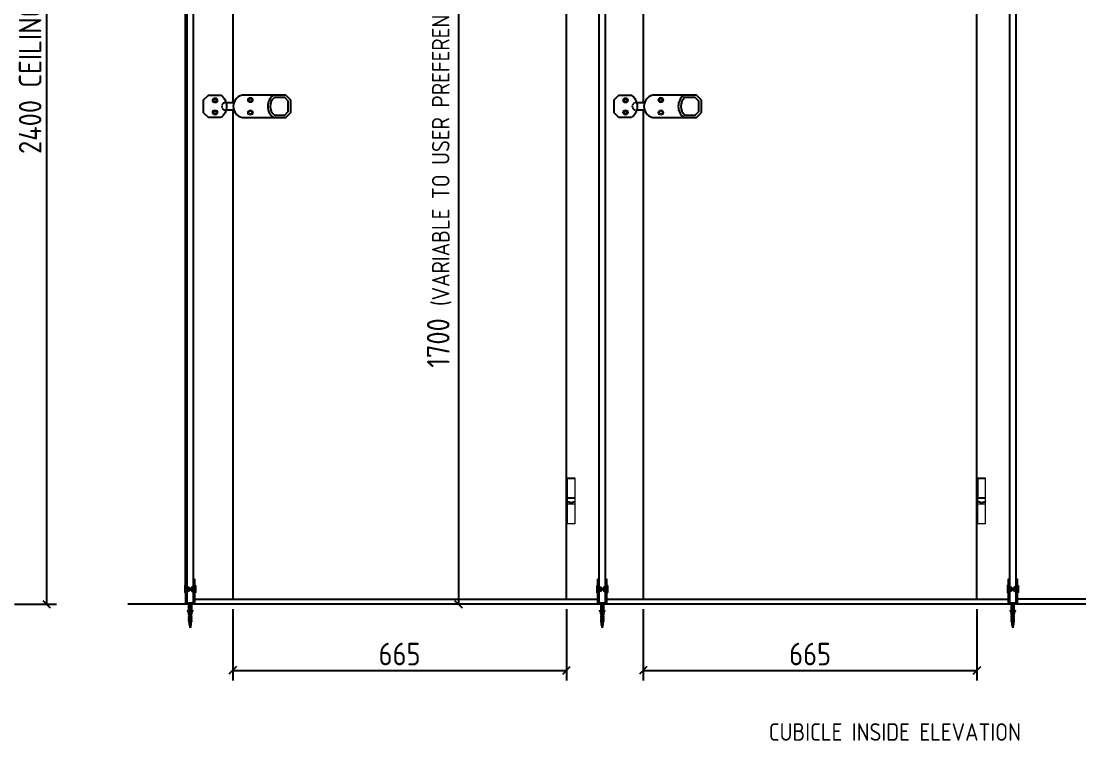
# Model space of a CAD drawing. Header units: inches. Extents: x 129892 to 140765, y 18172 to 24435.
# Drawn here: x 135436 to 137543, y 18172 to 19606 of the extents above; entities that cross this region are included whole.
import ezdxf

# ---------------------------------------------------------------- set-up
doc = ezdxf.new("R2010")
doc.units = ezdxf.units.IN
doc.header["$MEASUREMENT"] = 0
doc.header["$PDMODE"] = 66
doc.linetypes.add('HIDDEN2', pattern=[4.7625, 3.175, -1.5875])
doc.styles.add('EXCELSIOR', font='dim.shx', dxfattribs={"height": 45})
doc.styles.add('JD', font='dim.shx', dxfattribs={"height": 35})
doc.dimstyles.new('EXCELSIOR', dxfattribs={"dimtxt": 50, "dimasz": 15, "dimexe": 20, "dimexo": 20, "dimgap": 10, "dimtad": 1, "dimdec": 0, "dimtxsty": 'EXCELSIOR', "dimblk": 'OBLIQUE', "dimcen": 2.5, "dimclrd": 1, "dimclre": 1, "dimclrt": 1, "dimadec": 0, "dimazin": 0, "dimtfac": 1, "dimtdec": 0, "dimtofl": 0, "dimtmove": 0, "dimatfit": 3, "dimfxl": 0, "dimlwd": 25, "dimarcsym": 0})

# ---------------------------------------------------------------- blocks, each defined once
blk = doc.blocks.new('_OBLIQUE')
at = {"color": 0, "linetype": 'ByBlock'}
blk.add_line((-0.5, -0.5), (0.5, 0.5), dxfattribs=at)
blk = doc.blocks.new('*D217')
at = {"color": 1, "lineweight": -2}
for p, q in [((135436.2, 20844.4), (135506.5, 20844.4)), ((135422.5, 18444.4), (135506.5, 18444.4))]:
    blk.add_line(p, q, dxfattribs=at)
at = {"color": 1, "lineweight": 25}
blk.add_line((135486.5, 20844.4), (135486.5, 18444.4), dxfattribs=at)
at = {"layer": 'Defpoints', "color": 0}
for p in [(135416.2, 20844.4), (135402.5, 18444.4), (135486.5, 18444.4)]:
    blk.add_point(p, dxfattribs=at)
at = {"color": 1, "lineweight": 25, "xscale": 15, "yscale": 15, "zscale": 15}
for p, rotation in [((135486.5, 20844.4), 90), ((135486.5, 18444.4), 270)]:
    blk.add_blockref('_OBLIQUE', p, dxfattribs=dict(at, rotation=rotation))
at = {"color": 1, "insert": (135454, 19644.4), "char_height": 45, "attachment_point": 5, "rotation": 90, "style": 'EXCELSIOR'}
blk.add_mtext('2400 CEILING HEIGHT FFL', dxfattribs=at)
blk = doc.blocks.new('*D155')
at = {"color": 1, "lineweight": -2}
for p, q in [((135857.6, 18434.4), (135857.6, 18292.4)), ((136522.6, 18434.4), (136522.6, 18292.4))]:
    blk.add_line(p, q, dxfattribs=at)
at = {"color": 1, "lineweight": 25}
blk.add_line((135857.6, 18312.4), (136522.6, 18312.4), dxfattribs=at)
at = {"layer": 'Defpoints', "color": 0}
for p in [(135857.6, 18454.4), (136522.6, 18454.4), (136522.6, 18312.4)]:
    blk.add_point(p, dxfattribs=at)
at = {"color": 1, "lineweight": 25, "xscale": 15, "yscale": 15, "zscale": 15, "rotation": 180}
blk.add_blockref('_OBLIQUE', (135857.6, 18312.4), dxfattribs=at)
at = {"color": 1, "lineweight": 25, "xscale": 15, "yscale": 15, "zscale": 15}
blk.add_blockref('_OBLIQUE', (136522.6, 18312.4), dxfattribs=at)
at = {"color": 1, "insert": (136190.1, 18344.9), "char_height": 45, "attachment_point": 5, "style": 'EXCELSIOR'}
blk.add_mtext('665', dxfattribs=at)
blk = doc.blocks.new('*D156')
at = {"color": 1, "lineweight": -2}
for p, q in [((136675.5, 18434.4), (136675.5, 18292.4)), ((137340.5, 18434.4), (137340.5, 18292.4))]:
    blk.add_line(p, q, dxfattribs=at)
at = {"color": 1, "lineweight": 25}
blk.add_line((136675.5, 18312.4), (137340.5, 18312.4), dxfattribs=at)
at = {"layer": 'Defpoints', "color": 0}
for p in [(136675.5, 18454.4), (137340.5, 18454.4), (137340.5, 18312.4)]:
    blk.add_point(p, dxfattribs=at)
at = {"color": 1, "lineweight": 25, "xscale": 15, "yscale": 15, "zscale": 15, "rotation": 180}
blk.add_blockref('_OBLIQUE', (136675.5, 18312.4), dxfattribs=at)
at = {"color": 1, "lineweight": 25, "xscale": 15, "yscale": 15, "zscale": 15}
blk.add_blockref('_OBLIQUE', (137340.5, 18312.4), dxfattribs=at)
at = {"color": 1, "insert": (137008, 18344.9), "char_height": 45, "attachment_point": 5, "style": 'EXCELSIOR'}
blk.add_mtext('665', dxfattribs=at)
blk = doc.blocks.new('*D159')
at = {"color": 1, "lineweight": -2}
for p, q in [((136212.6, 20144.4), (136327.2, 20144.4)), ((136327.2, 18444.4), (136327.2, 18444.4))]:
    blk.add_line(p, q, dxfattribs=at)
at = {"color": 1, "lineweight": 25}
blk.add_line((136307.2, 20144.4), (136307.2, 18444.4), dxfattribs=at)
at = {"layer": 'Defpoints', "color": 0}
for p in [(136192.6, 20144.4), (136307.2, 18444.4), (136307.2, 18444.4)]:
    blk.add_point(p, dxfattribs=at)
at = {"color": 1, "lineweight": 25, "xscale": 15, "yscale": 15, "zscale": 15}
for p, rotation in [((136307.2, 20144.4), 90), ((136307.2, 18444.4), 270)]:
    blk.add_blockref('_OBLIQUE', p, dxfattribs=dict(at, rotation=rotation))
at = {"color": 1, "insert": (136268.8, 19294.4), "char_height": 45, "attachment_point": 5, "rotation": 90, "style": 'EXCELSIOR'}
blk.add_mtext('1700 {\\H0.77778x;(VARIABLE TO USER PREFERENCE)}', dxfattribs=at)
blk = doc.blocks.new('A$C5E75539C')
for points in [[(11.5, 0), (35.6, 0, 0.198912), (36.3, 0.3), (45.7, 9.7, 0.198912), (46, 10.4), (46, 34.6, 0.198912), (45.7, 35.3), (36.3, 44.7, 0.198912), (35.6, 45), (11.5, 45, 0.511111)], [(13.2, 5), (33.9, 5), (41, 12.1), (41, 32.9), (33.9, 40), (13.2, 40, 0.468987)]]:
    blk.add_lwpolyline(points, format="xyb", close=True)
blk = doc.blocks.new('A$C06590C9E')
blk.add_lwpolyline([(34.5, 0), (10.4, 0, -0.198912), (9.7, 0.3), (0.3, 9.7, -0.198912), (0, 10.4), (0, 34.6, -0.198912), (0.3, 35.3), (9.7, 44.7, -0.198912), (10.4, 45), (34.5, 45, -0.511111)], format="xyb", close=True)
blk.add_lwpolyline([(153.9, 45), (81.9, 45, 0.414214), (59.4, 22.5), (59.4, 22.5, 0.414214), (81.9, 0), (153.9, 0)], format="xyb")
at = {"color": 251, "linetype": 'HIDDEN2', "ltscale": 0.75}
blk.add_lwpolyline([(45, 15), (43.9, 15, -0.414214), (36.4, 22.5), (36.4, 22.5, -0.414214), (43.9, 30), (45, 30)], format="xyb", dxfattribs=at)
for points in [[(43.9, 30), (60.7, 30)], [(60.7, 15), (43.9, 15)]]:
    blk.add_lwpolyline(points)
at = {"color": 7, "linetype": 'Continuous', "lineweight": 15}
for centre, radius in [((23, 34.6), 5.2), ((93.4, 35.2), 5.2), ((93.4, 35.2), 2.9), ((23, 10.4), 5.2), ((93.4, 10.2), 5.2), ((93.4, 10.2), 2.9)]:
    blk.add_circle(centre, radius, dxfattribs=at)
for centre in [(23, 34.6), (93.4, 35.2), (23, 10.4)]:
    blk.add_circle(centre, 2.9)
blk.add_blockref('A$C5E75539C', (128, 0))
blk = doc.blocks.new('A$C20B96EA6')
for p, q in [((0, 49.1), (2.4, 49.1)), ((2.4, 49.1), (5.6, 49.1)), ((2.6, 46.1), (2.6, 36.7)), ((5.4, 46.1), (5.4, 37.1)), ((5.6, 49.1), (8, 49.1)), ((6.2, 36.8), (1.8, 36.1)), ((1.8, 36.1), (6.2, 36.8)), ((1.8, 36.1), (2.6, 36.7)), ((2.6, 35.8), (1.8, 36.1)), ((6.2, 35), (1.8, 34.3)), ((1.8, 34.3), (6.2, 35)), ((1.8, 34.3), (2.6, 34.9)), ((2.6, 34), (1.8, 34.3)), ((6.2, 33.1), (1.8, 32.5)), ((1.8, 32.5), (6.2, 33.1)), ((1.8, 32.5), (2.6, 33.1)), ((2.6, 32.2), (1.8, 32.5)), ((6.2, 31.3), (1.8, 30.7)), ((1.8, 30.7), (6.2, 31.3)), ((1.8, 30.7), (2.6, 31.2)), ((2.6, 30.3), (1.8, 30.7)), ((6.2, 29.5), (1.8, 28.8)), ((1.8, 28.8), (6.2, 29.5)), ((1.8, 28.8), (2.6, 29.4)), ((2.6, 28.5), (1.8, 28.8)), ((6.2, 27.6), (1.8, 27)), ((1.8, 27), (6.2, 27.6)), ((1.8, 27), (2.6, 27.6)), ((2.6, 26.7), (1.8, 27)), ((6.2, 25.8), (1.8, 25.2)), ((1.8, 25.2), (6.2, 25.8)), ((1.8, 25.2), (2.6, 25.8)), ((2.6, 24.8), (1.8, 25.2)), ((6.2, 24), (1.8, 23.3)), ((1.8, 23.3), (6.2, 24)), ((1.8, 23.3), (2.6, 23.9)), ((2.6, 23), (1.8, 23.3)), ((6.2, 22.2), (1.8, 21.5)), ((1.8, 21.5), (6.2, 22.2)), ((1.8, 21.5), (2.6, 22.1)), ((2.6, 21.2), (1.8, 21.5)), ((2.6, 36.7), (5.4, 37.1)), ((5.4, 36.2), (2.6, 35.8)), ((5.4, 36.2), (2.6, 35.8)), ((2.6, 35.8), (2.6, 34.9)), ((2.6, 34.9), (5.4, 35.3)), ((2.6, 34.9), (5.4, 35.3)), ((5.4, 34.4), (2.6, 34)), ((5.4, 34.4), (2.6, 34)), ((2.6, 34), (2.6, 33.1)), ((2.6, 33.1), (5.4, 33.5)), ((5.4, 32.6), (2.6, 32.2)), ((2.6, 31.2), (2.6, 32.1)), ((2.6, 31.2), (5.4, 31.6)), ((2.6, 31.2), (5.4, 31.6)), ((5.4, 30.7), (2.6, 30.3)), ((5.4, 30.7), (2.6, 30.3)), ((2.6, 29.4), (2.6, 30.3)), ((2.6, 29.4), (5.4, 29.8)), ((5.4, 28.9), (2.6, 28.5)), ((5.4, 28.9), (2.6, 28.5)), ((2.6, 28.5), (2.6, 27.6)), ((2.6, 27.6), (5.4, 28)), ((2.6, 27.6), (5.4, 28)), ((5.4, 27.1), (2.6, 26.7)), ((5.4, 27.1), (2.6, 26.7)), ((2.6, 26.7), (2.6, 25.8)), ((2.6, 25.8), (5.4, 26.2)), ((5.4, 25.2), (2.6, 24.8)), ((2.6, 24.8), (2.6, 23.9)), ((2.6, 23.9), (5.4, 24.3)), ((2.6, 23.9), (5.4, 24.3)), ((5.4, 23.4), (2.6, 23)), ((5.4, 23.4), (2.6, 23)), ((2.6, 23), (2.6, 22.1)), ((2.6, 22.1), (5.4, 22.5)), ((5.4, 21.6), (2.6, 21.2)), ((2.6, 21.2), (2.6, 20.3)), ((6.2, 36.8), (5.4, 37.1)), ((5.4, 36.2), (6.2, 36.8)), ((5.4, 36.2), (5.4, 35.3)), ((6.2, 35), (5.4, 35.3)), ((5.4, 34.4), (6.2, 35)), ((5.4, 34.4), (5.4, 33.5)), ((6.2, 33.1), (5.4, 33.5)), ((5.4, 32.6), (6.2, 33.1)), ((5.4, 32.6), (5.4, 31.6)), ((6.2, 31.3), (5.4, 31.6)), ((5.4, 30.7), (6.2, 31.3)), ((5.4, 30.7), (5.4, 29.8)), ((6.2, 29.5), (5.4, 29.8)), ((5.4, 28.9), (6.2, 29.5)), ((5.4, 28.9), (5.4, 28)), ((6.2, 27.6), (5.4, 28)), ((5.4, 27.1), (6.2, 27.6)), ((5.4, 27.1), (5.4, 26.2)), ((6.2, 25.8), (5.4, 26.2)), ((5.4, 25.2), (6.2, 25.8)), ((5.4, 25.2), (5.4, 24.3)), ((6.2, 24), (5.4, 24.3)), ((5.4, 23.4), (6.2, 24)), ((5.4, 23.4), (5.4, 22.5)), ((6.2, 22.2), (5.4, 22.5)), ((5.4, 21.6), (6.2, 22.2)), ((5.4, 21.6), (5.4, 20.7)), ((6.2, 20.3), (1.8, 19.7)), ((1.8, 19.7), (6.2, 20.3)), ((1.8, 19.7), (2.6, 20.3)), ((2.6, 19.4), (1.8, 19.7)), ((6.2, 18.5), (1.8, 17.9)), ((1.8, 17.9), (6.2, 18.5)), ((1.8, 17.9), (2.6, 18.4)), ((2.6, 17.5), (1.8, 17.9)), ((6.2, 16.7), (1.8, 16)), ((1.8, 16), (6.2, 16.7)), ((1.8, 16), (2.6, 16.6)), ((2.6, 15.7), (1.8, 16)), ((6.2, 14.9), (1.8, 14.2)), ((1.8, 14.2), (6.2, 14.9)), ((1.8, 14.2), (2.6, 14.8)), ((2.6, 13.9), (1.8, 14.2)), ((6.2, 13), (1.8, 12.4)), ((1.8, 12.4), (6.2, 13)), ((1.8, 12.4), (2.6, 13)), ((2.6, 12), (1.8, 12.4)), ((6.2, 11.2), (1.8, 10.6)), ((1.8, 10.6), (6.2, 11.2)), ((1.8, 10.6), (2.6, 11.1)), ((2.6, 10.2), (1.8, 10.6)), ((6.2, 9.4), (1.8, 8.7)), ((1.8, 8.7), (6.2, 9.4)), ((1.8, 8.7), (2.6, 9.3)), ((2.6, 8.4), (1.8, 8.7)), ((1.8, 6.9), (2.6, 7.5)), ((1.8, 6.9), (6.2, 7.5)), ((6.2, 7.5), (1.8, 6.9)), ((2.6, 6.6), (1.8, 6.9)), ((6.2, 5.7), (1.8, 5.1)), ((1.8, 5.1), (6.2, 5.7)), ((1.8, 5.1), (2.6, 5.7)), ((2.7, 4.8), (1.8, 5.1)), ((2.4, 3.3), (3, 3.9)), ((2.4, 3.3), (5.7, 3.8)), ((3.2, 3), (2.4, 3.3)), ((2.6, 20.3), (5.4, 20.7)), ((2.6, 20.3), (5.4, 20.7)), ((5.4, 19.8), (2.6, 19.4)), ((5.4, 19.8), (2.6, 19.4)), ((2.6, 19.4), (2.6, 18.4)), ((2.6, 18.4), (5.4, 18.8)), ((5.4, 17.9), (2.6, 17.5)), ((2.6, 17.5), (2.6, 16.6)), ((2.6, 16.6), (5.4, 17)), ((2.6, 16.6), (5.4, 17)), ((5.4, 16.1), (2.6, 15.7)), ((5.4, 16.1), (2.6, 15.7)), ((2.6, 15.7), (2.6, 14.8)), ((2.6, 14.8), (5.4, 15.2)), ((5.4, 14.3), (2.6, 13.9)), ((2.6, 13.9), (2.6, 13)), ((2.6, 13), (5.4, 13.4)), ((2.6, 13), (5.4, 13.4)), ((5.4, 12.4), (2.6, 12)), ((5.4, 12.4), (2.6, 12)), ((2.6, 12), (2.6, 11.1)), ((2.6, 11.1), (5.4, 11.5)), ((5.4, 10.6), (2.6, 10.2)), ((5.4, 10.6), (2.6, 10.2)), ((2.6, 10.2), (2.6, 9.3)), ((2.6, 9.3), (5.4, 9.7)), ((5.4, 8.8), (2.6, 8.4)), ((2.6, 7.5), (2.6, 8.4)), ((2.6, 7.5), (5.4, 7.9)), ((5.4, 7), (2.6, 6.6)), ((2.6, 6.6), (2.6, 5.7)), ((5.4, 6.1), (2.6, 5.7)), ((2.6, 5.7), (5.4, 6.1)), ((5.4, 5.1), (2.7, 4.8)), ((5.4, 5.1), (2.7, 4.8)), ((2.7, 4.8), (3, 3.9)), ((3, 3.9), (5.1, 4.2)), ((4.9, 3.2), (3.2, 3)), ((4.9, 3.2), (3.2, 3)), ((3.2, 3), (4, 0)), ((3.5, 1.7), (4.6, 2.3)), ((3.5, 1.7), (5.1, 1.9)), ((4.4, 1.3), (3.5, 1.7)), ((4.4, 1.3), (4, 0)), ((4.4, 1.3), (5.1, 1.9)), ((4.9, 3.2), (4.6, 2.3)), ((5.1, 1.9), (4.6, 2.3)), ((4.9, 3.2), (5.7, 3.8)), ((5.4, 5.2), (5.1, 4.2)), ((5.7, 3.8), (5.1, 4.2)), ((6.2, 20.3), (5.4, 20.7)), ((5.4, 19.8), (6.2, 20.3)), ((5.4, 19.8), (5.4, 18.8)), ((6.2, 18.5), (5.4, 18.8)), ((5.4, 17.9), (6.2, 18.5)), ((5.4, 17.9), (5.4, 17)), ((6.2, 16.7), (5.4, 17)), ((5.4, 16.1), (6.2, 16.7)), ((5.4, 16.1), (5.4, 15.2)), ((6.2, 14.9), (5.4, 15.2)), ((5.4, 14.3), (6.2, 14.9)), ((5.4, 14.3), (5.4, 13.4)), ((6.2, 13), (5.4, 13.4)), ((5.4, 12.4), (6.2, 13)), ((5.4, 12.4), (5.4, 11.5)), ((6.2, 11.2), (5.4, 11.5)), ((5.4, 10.6), (6.2, 11.2)), ((5.4, 10.6), (5.4, 9.7)), ((6.2, 9.4), (5.4, 9.7)), ((5.4, 8.8), (6.2, 9.4)), ((5.4, 8.8), (5.4, 7.9)), ((6.2, 7.5), (5.4, 7.9)), ((5.4, 7), (6.2, 7.5)), ((5.4, 7), (5.4, 6.1)), ((6.2, 5.7), (5.4, 6.1)), ((5.4, 5.2), (6.2, 5.7))]:
    blk.add_line(p, q)
for points in [[(5.4, 46.1), (8, 49.1), (0, 49.1), (2.6, 46.1)], [(2.6, 46.1), (5.4, 46.1)]]:
    blk.add_lwpolyline(points)
blk = doc.blocks.new('A$C50743CB1')
blk.add_lwpolyline([(16.7, 7.9, 0.247638), (22.8, 10.5), (22.4, 10.8, -0.24938), (16.7, 8.4, 0.369054), (13.7, 7.3, -0.279225), (13.2, 6.9), (12.2, 6.9), (12.2, 8.4, 0.369054), (9.2, 7.3, -0.279225), (8.7, 6.9), (7.7, 6.9), (7.7, 8.4, 0.369054), (4.7, 7.3, -0.279225), (4.2, 6.9), (3.2, 6.9), (3.2, 8.4, 0.569838), (0, 5.7), (27.9, 5.7), (27.9, 5.1), (0, 5.1, 0.569838), (3.2, 2.4), (3.2, 3.9), (4.2, 3.9, -0.279225), (4.7, 3.6, 0.369054), (7.7, 2.4), (7.7, 3.9), (8.7, 3.9, -0.279225), (9.2, 3.6, 0.369054), (12.2, 2.4), (12.2, 3.9), (13.2, 3.9, -0.279225), (13.7, 3.6, 0.369054), (16.7, 2.4, -0.24938), (22.4, 0), (22.8, 0.3, 0.247638), (16.7, 2.9), (16.7, 3.9), (18, 3.9, -0.279225), (18.6, 3.6, 0.369054), (21.5, 2.4), (21.5, 3.1), (23.3, 3.1), (24.1, 2.3), (35, 2.3), (35, 8.5), (24.1, 8.5), (23.3, 7.7), (21.5, 7.7), (21.5, 8.4, 0.369054), (18.6, 7.3, -0.279225), (18, 6.9), (16.7, 6.9)], format="xyb", close=True)
blk = doc.blocks.new('A$C4098395D')
at = {"rotation": 89.99999999999999}
blk.add_blockref('A$C50743CB1', (10.8, 11.1), dxfattribs=at)
blk.add_blockref('A$C20B96EA6', (1.4, 0))
blk = doc.blocks.new('A$C7E8D36A7')
for p, q in [((7.5, 18), (7.5, 22)), ((7.5, 18), (7.5, 22)), ((8, 21.4), (7.5, 22)), ((8, 17.8), (7.5, 21.4)), ((7.5, 21.4), (8, 17.8)), ((8, 21.4), (8.4, 18.6)), ((8, 21.4), (8.4, 21.4)), ((8.7, 22.2), (8.4, 21.4)), ((8.4, 21.4), (8.8, 18.6)), ((9.4, 17.8), (8.7, 22.2)), ((8.7, 22.2), (9.4, 17.8)), ((9.3, 21.4), (8.7, 22.2)), ((9.3, 21.4), (9.7, 18.6)), ((9.3, 21.4), (9.8, 21.4)), ((10.1, 22.2), (9.8, 21.4)), ((9.8, 21.4), (10.2, 18.6)), ((10.8, 17.8), (10.1, 22.2)), ((10.1, 22.2), (10.8, 17.8)), ((10.7, 21.4), (10.1, 22.2)), ((10.7, 21.4), (11.1, 18.6)), ((10.7, 21.4), (11.1, 21.4)), ((11.5, 22.2), (11.1, 21.4)), ((11.1, 21.4), (11.6, 18.6)), ((12.1, 17.8), (11.5, 22.2)), ((11.5, 22.2), (12.1, 17.8)), ((12.1, 21.4), (11.5, 22.2)), ((12.1, 21.4), (12.5, 18.6)), ((12.1, 21.4), (12.5, 21.4)), ((12.9, 22.2), (12.5, 21.4)), ((12.5, 21.4), (12.9, 18.6)), ((13.5, 17.8), (12.9, 22.2)), ((12.9, 22.2), (13.5, 17.8)), ((13.4, 21.4), (12.9, 22.2)), ((13.4, 21.4), (13.5, 20.9)), ((13.4, 21.4), (13.5, 21.4)), ((13.5, 18), (13.5, 22)), ((8, 17.8), (7.5, 18.6)), ((8.4, 18.6), (8, 17.8)), ((8.4, 18.6), (8.8, 18.6)), ((9.4, 17.8), (8.8, 18.6)), ((9.7, 18.6), (9.4, 17.8)), ((9.7, 18.6), (10.2, 18.6)), ((10.8, 17.8), (10.2, 18.6)), ((11.1, 18.6), (10.8, 17.8)), ((11.1, 18.6), (11.6, 18.6)), ((12.1, 17.8), (11.6, 18.6)), ((12.5, 18.6), (12.1, 17.8)), ((12.5, 18.6), (12.9, 18.6)), ((13.5, 17.8), (12.9, 18.6)), ((13.5, 17.9), (13.5, 17.8))]:
    blk.add_line(p, q)
blk.add_lwpolyline([(4, 0), (4, 48), (17, 48), (17, 0), (19, 0), (19, 50), (2, 50), (2, 0)], close=True)
for points in [[(0, 13.5), (0, 26.5, -0.414214), (0.5, 27), (2, 27), (2, 13), (0.5, 13, -0.414214)], [(21, 13.5), (21, 26.5, 0.414214), (20.5, 27), (19, 27), (19, 13), (20.5, 13, 0.414214)]]:
    blk.add_lwpolyline(points, format="xyb", close=True)
for points in [[(4, 16), (7.5, 16), (7.5, 24), (4, 24)], [(17, 16), (13.5, 16), (13.5, 24), (17, 24)]]:
    blk.add_lwpolyline(points)

msp = doc.modelspace()

# ---------------------------------------------------------------- linework, layer by layer
at = {"color": 7, "linetype": 'Continuous', "lineweight": 15}
for p, q in [((136522.6, 18604.4), (136522.6, 18694.9)), ((136523.4, 18694.9), (136523.4, 18655.9)), ((136524.8, 18655.9), (136524.8, 18694.9)), ((136539.6, 18649.9), (136539.6, 18694.9)), ((137340.5, 18604.4), (137340.5, 18694.9)), ((137341.4, 18694.9), (137341.4, 18655.9)), ((137342.8, 18655.9), (137342.8, 18694.9)), ((137357.5, 18649.9), (137357.5, 18694.9)), ((136524.6, 18649.9), (136524.6, 18655.9)), ((137342.5, 18649.9), (137342.5, 18655.9)), ((136524.6, 18604.4), (136524.6, 18649.4)), ((136539.6, 18643.4), (136524.6, 18643.4)), ((136539.6, 18604.4), (136539.6, 18649.4)), ((137342.5, 18604.4), (137342.5, 18649.4)), ((137357.5, 18643.4), (137342.5, 18643.4)), ((137357.5, 18604.4), (137357.5, 18649.4)), ((136524.6, 18604.9), (136522.6, 18604.9)), ((136539.6, 18604.4), (136522.6, 18604.4)), ((137342.5, 18604.9), (137340.5, 18604.9)), ((137357.5, 18604.4), (137340.5, 18604.4))]:
    msp.add_line(p, q, dxfattribs=at)
at = {"color": 251}
for p, q in [((136539.6, 18655.9), (136522.6, 18655.9)), ((137357.5, 18655.9), (137340.5, 18655.9))]:
    msp.add_line(p, q, dxfattribs=at)
for points in [[(138608.3, 21094.4), (138608.3, 18444.4), (135648.8, 18444.4)], [(135763.8, 18481.4), (135763.8, 20827.4)], [(136523.4, 18694.9), (136522.6, 18694.9)], [(136539.6, 18694.9), (136523.4, 18694.9)], [(137341.4, 18694.9), (137340.5, 18694.9)], [(137357.5, 18694.9), (137341.4, 18694.9)], [(135763.8, 18467.4), (135763.8, 18454.4), (135764.3, 18454.4)], [(135781.3, 18454.4), (135857.6, 18454.4)], [(136522.6, 18454.4), (136585.3, 18454.4)], [(136602.3, 18454.4), (136675.5, 18454.4)], [(137340.5, 18454.4), (137403.3, 18454.4)], [(137658.8, 18454.4), (137420.3, 18454.4)]]:
    msp.add_lwpolyline(points)
for points in [[(135857.6, 19429.1), (135857.6, 18454.4), (136522.6, 18454.4), (136522.6, 20394.4), (136498.6, 20394.4, -0.414214), (136492.6, 20400.4), (136492.6, 20454.4), (135857.6, 20454.4), (135857.6, 19444.1)], [(136675.5, 19429.1), (136675.5, 18454.4), (137340.5, 18454.4), (137340.5, 20394.4), (137316.5, 20394.4, -0.414214), (137310.5, 20400.4), (137310.5, 20454.4), (136675.5, 20454.4), (136675.5, 19444.1)]]:
    msp.add_lwpolyline(points, format="xyb")
for points in [[(135779.3, 19635.7), (135766.3, 19635.7), (135766.3, 18446.4), (135779.3, 18446.4)], [(136600.3, 19635.7), (136587.3, 19635.7), (136587.3, 18446.4), (136600.3, 18446.4)], [(137418.3, 19635.7), (137405.3, 19635.7), (137405.3, 18446.4), (137418.3, 18446.4)]]:
    msp.add_lwpolyline(points, close=True)
at = {"color": 7, "linetype": 'Continuous', "lineweight": 15}
for points, knots in [([(136530.8, 18647.2), (136530.4, 18647.3), (136529.6, 18647.6), (136528.4, 18647.9), (136527.3, 18648.2), (136526.4, 18648.5), (136525.6, 18648.9), (136525, 18649.2), (136524.7, 18649.5), (136524.5, 18649.8), (136524.6, 18649.9), (136524.6, 18649.9)], [0, 0, 0, 0, 0.121901, 0.247337, 0.369248, 0.494695, 0.616604, 0.742048, 0.86396, 0.989407, 1, 1, 1, 1]), ([(136524.7, 18649.6), (136524.6, 18649.6), (136524.5, 18649.4), (136524.6, 18649.1), (136524.9, 18648.7), (136525.5, 18648.4), (136526.2, 18648.1), (136527.1, 18647.7), (136528.2, 18647.4), (136529.4, 18647.1), (136530.4, 18646.8), (136530.8, 18646.7)], [0, 0, 0, 0, 0.079978, 0.190965, 0.305171, 0.416157, 0.530361, 0.641349, 0.755555, 0.875717, 1, 1, 1, 1]), ([(136530.1, 18647.5), (136530.2, 18647.3), (136530.2, 18647.2), (136530.3, 18647.1), (136530.4, 18647.1), (136530.4, 18647), (136530.5, 18647), (136530.5, 18646.9), (136530.5, 18646.9), (136530.6, 18646.9), (136530.6, 18646.8), (136530.7, 18646.8), (136530.7, 18646.8), (136530.8, 18646.7), (136530.8, 18646.7), (136530.8, 18646.7)], [-0.3300646, -0.3300646, -0.3300646, -0.3300646, -0.2714782, -0.2714782, -0.2186678, -0.2186678, -0.1856614, -0.1856614, -0.1650323, -0.1650323, -0.1237742, -0.1237742, -0.0577613, -0.0577613, 0, 0, 0, 0]), ([(136530.8, 18647.2), (136531.2, 18647.1), (136531.6, 18647.1), (136532.5, 18647.1), (136532.9, 18647.1), (136533.3, 18647.2)], [0, 0, 0, 0, 0.5, 0.5, 1, 1, 1, 1]), ([(136533.3, 18646.7), (136532.9, 18646.6), (136532.5, 18646.5), (136531.6, 18646.5), (136531.2, 18646.6), (136530.8, 18646.7)], [0, 0, 0, 0, 0.5, 0.5, 1, 1, 1, 1]), ([(136539.6, 18649.9), (136539.5, 18649.8), (136539.5, 18649.6), (136539.2, 18649.3), (136538.7, 18648.9), (136537.9, 18648.6), (136537, 18648.3), (136535.9, 18647.9), (136534.7, 18647.6), (136533.7, 18647.3), (136533.3, 18647.2)], [0, 0, 0, 0, 0.111321, 0.236769, 0.358683, 0.484132, 0.606046, 0.731496, 0.863485, 1, 1, 1, 1]), ([(136533.3, 18646.7), (136533.7, 18646.8), (136534.5, 18647), (136535.7, 18647.4), (136536.8, 18647.7), (136537.8, 18648), (136538.5, 18648.4), (136539.1, 18648.7), (136539.5, 18649), (136539.6, 18649.3), (136539.5, 18649.5), (136539.5, 18649.6)], [0, 0, 0, 0, 0.11097, 0.225157, 0.336139, 0.450338, 0.561321, 0.675521, 0.786503, 0.900704, 1, 1, 1, 1]), ([(136533.3, 18646.7), (136533.3, 18646.7), (136533.3, 18646.7), (136533.4, 18646.8), (136533.4, 18646.8), (136533.5, 18646.8), (136533.6, 18646.9), (136533.6, 18646.9), (136533.6, 18646.9), (136533.7, 18647), (136533.7, 18647), (136533.8, 18647.1), (136533.8, 18647.1), (136533.9, 18647.2), (136534, 18647.3), (136534, 18647.5)], [-0.3300646, -0.3300646, -0.3300646, -0.3300646, -0.2723033, -0.2723033, -0.2062904, -0.2062904, -0.1650323, -0.1650323, -0.1444033, -0.1444033, -0.1113968, -0.1113968, -0.0585865, -0.0585865, 0, 0, 0, 0]), ([(137348.8, 18647.2), (137348.4, 18647.3), (137347.6, 18647.6), (137346.4, 18647.9), (137345.3, 18648.2), (137344.3, 18648.5), (137343.6, 18648.9), (137343, 18649.2), (137342.7, 18649.5), (137342.5, 18649.8), (137342.6, 18649.9), (137342.6, 18649.9)], [0, 0, 0, 0, 0.121901, 0.247337, 0.369248, 0.494695, 0.616604, 0.742048, 0.86396, 0.989407, 1, 1, 1, 1]), ([(137342.6, 18649.6), (137342.6, 18649.6), (137342.5, 18649.4), (137342.6, 18649.1), (137342.9, 18648.7), (137343.5, 18648.4), (137344.2, 18648.1), (137345.1, 18647.7), (137346.2, 18647.4), (137347.4, 18647.1), (137348.4, 18646.8), (137348.8, 18646.7)], [0, 0, 0, 0, 0.079978, 0.190965, 0.305171, 0.416157, 0.530361, 0.641349, 0.755555, 0.875717, 1, 1, 1, 1]), ([(137348.1, 18647.5), (137348.1, 18647.3), (137348.2, 18647.2), (137348.3, 18647.1), (137348.4, 18647.1), (137348.4, 18647), (137348.5, 18647), (137348.5, 18646.9), (137348.5, 18646.9), (137348.6, 18646.9), (137348.6, 18646.8), (137348.7, 18646.8), (137348.7, 18646.8), (137348.8, 18646.7), (137348.8, 18646.7), (137348.8, 18646.7)], [-0.3300646, -0.3300646, -0.3300646, -0.3300646, -0.2714782, -0.2714782, -0.2186678, -0.2186678, -0.1856614, -0.1856614, -0.1650323, -0.1650323, -0.1237742, -0.1237742, -0.0577613, -0.0577613, 0, 0, 0, 0]), ([(137348.8, 18647.2), (137349.2, 18647.1), (137349.6, 18647.1), (137350.5, 18647.1), (137350.9, 18647.1), (137351.3, 18647.2)], [0, 0, 0, 0, 0.5, 0.5, 1, 1, 1, 1]), ([(137351.3, 18646.7), (137350.9, 18646.6), (137350.5, 18646.5), (137349.6, 18646.5), (137349.2, 18646.6), (137348.8, 18646.7)], [0, 0, 0, 0, 0.5, 0.5, 1, 1, 1, 1]), ([(137357.5, 18649.9), (137357.5, 18649.8), (137357.5, 18649.6), (137357.2, 18649.3), (137356.6, 18648.9), (137355.9, 18648.6), (137355, 18648.3), (137353.9, 18647.9), (137352.7, 18647.6), (137351.7, 18647.3), (137351.3, 18647.2)], [0, 0, 0, 0, 0.111321, 0.236769, 0.358683, 0.484132, 0.606046, 0.731496, 0.863485, 1, 1, 1, 1]), ([(137351.3, 18646.7), (137351.7, 18646.8), (137352.5, 18647), (137353.7, 18647.4), (137354.8, 18647.7), (137355.7, 18648), (137356.5, 18648.4), (137357.1, 18648.7), (137357.4, 18649), (137357.6, 18649.3), (137357.5, 18649.5), (137357.5, 18649.6)], [0, 0, 0, 0, 0.11097, 0.225157, 0.336139, 0.450338, 0.561321, 0.675521, 0.786503, 0.900704, 1, 1, 1, 1]), ([(137351.3, 18646.7), (137351.3, 18646.7), (137351.3, 18646.7), (137351.4, 18646.8), (137351.4, 18646.8), (137351.5, 18646.8), (137351.5, 18646.9), (137351.6, 18646.9), (137351.6, 18646.9), (137351.6, 18647), (137351.7, 18647), (137351.7, 18647.1), (137351.8, 18647.1), (137351.9, 18647.2), (137352, 18647.3), (137352, 18647.5)], [-0.3300646, -0.3300646, -0.3300646, -0.3300646, -0.2723033, -0.2723033, -0.2062904, -0.2062904, -0.1650323, -0.1650323, -0.1444033, -0.1444033, -0.1113968, -0.1113968, -0.0585865, -0.0585865, 0, 0, 0, 0])]:
    msp.add_open_spline(points, degree=3, knots=knots, dxfattribs=at)
at = {"color": 251}
for points in [[(136530.4, 18647.3), (136530.6, 18647.2), (136531.1, 18647), (136532, 18646.9), (136532.9, 18647), (136533.5, 18647.2), (136533.8, 18647.3), (136533.9, 18647.4)], [(137348.4, 18647.3), (137348.6, 18647.2), (137349, 18647), (137349.9, 18646.9), (137350.9, 18647), (137351.5, 18647.2), (137351.8, 18647.3), (137351.8, 18647.4)]]:
    msp.add_open_spline(points, degree=3, knots=[0, 0, 0, 0, 0.214302, 0.455915, 0.697851, 0.935873, 1, 1, 1, 1], dxfattribs=at)

# ---------------------------------------------------------------- block references
for name, p in [('A$C06590C9E', (135799.3, 19414.1)), ('A$C06590C9E', (136617.3, 19414.1)), ('A$C4098395D', (135767.4, 18397.3)), ('A$C4098395D', (136588.4, 18397.3)), ('A$C4098395D', (137406.4, 18397.3))]:
    msp.add_blockref(name, p)
at = {"xscale": -1, "rotation": 180}
for p in [(135762.3, 18494.4), (136583.3, 18494.4), (137401.3, 18494.4)]:
    msp.add_blockref('A$C7E8D36A7', p, dxfattribs=at)

# ---------------------------------------------------------------- texts
at = {"insert": (137176.9, 18189.4), "char_height": 35, "width": 905.833, "attachment_point": 5, "style": 'JD'}
msp.add_mtext('CUBICLE INSIDE ELEVATION', dxfattribs=at)

# ---------------------------------------------------------------- dimensions: what is measured, and where the dimension line sits
for base, p1, p2, text, picture, middle in [((135486.5, 18444.4), (135416.2, 20844.4), (135402.5, 18444.4), '<> CEILING HEIGHT FFL', '*D217', (135454, 19644.4)), ((136307.2, 18444.4), (136192.6, 20144.4), (136307.2, 18444.4), '<> {\\H0.77778x;(VARIABLE TO USER PREFERENCE)}', '*D159', (136268.8, 19294.4))]:
    dim = msp.add_linear_dim(base=base, p1=p1, p2=p2, angle=90, text=text, dimstyle='EXCELSIOR')
    dim.commit()
    dim.dimension.update_dxf_attribs({"geometry": picture, "text_midpoint": middle})
for base, p1, p2, picture, middle in [((136522.6, 18312.4), (135857.6, 18454.4), (136522.6, 18454.4), '*D155', (136190.1, 18344.9)), ((137340.5, 18312.4), (136675.5, 18454.4), (137340.5, 18454.4), '*D156', (137008, 18344.9))]:
    dim = msp.add_linear_dim(base=base, p1=p1, p2=p2, dimstyle='EXCELSIOR')
    dim.commit()
    dim.dimension.update_dxf_attribs({"geometry": picture, "text_midpoint": middle})

doc.saveas('drawing.dxf')
